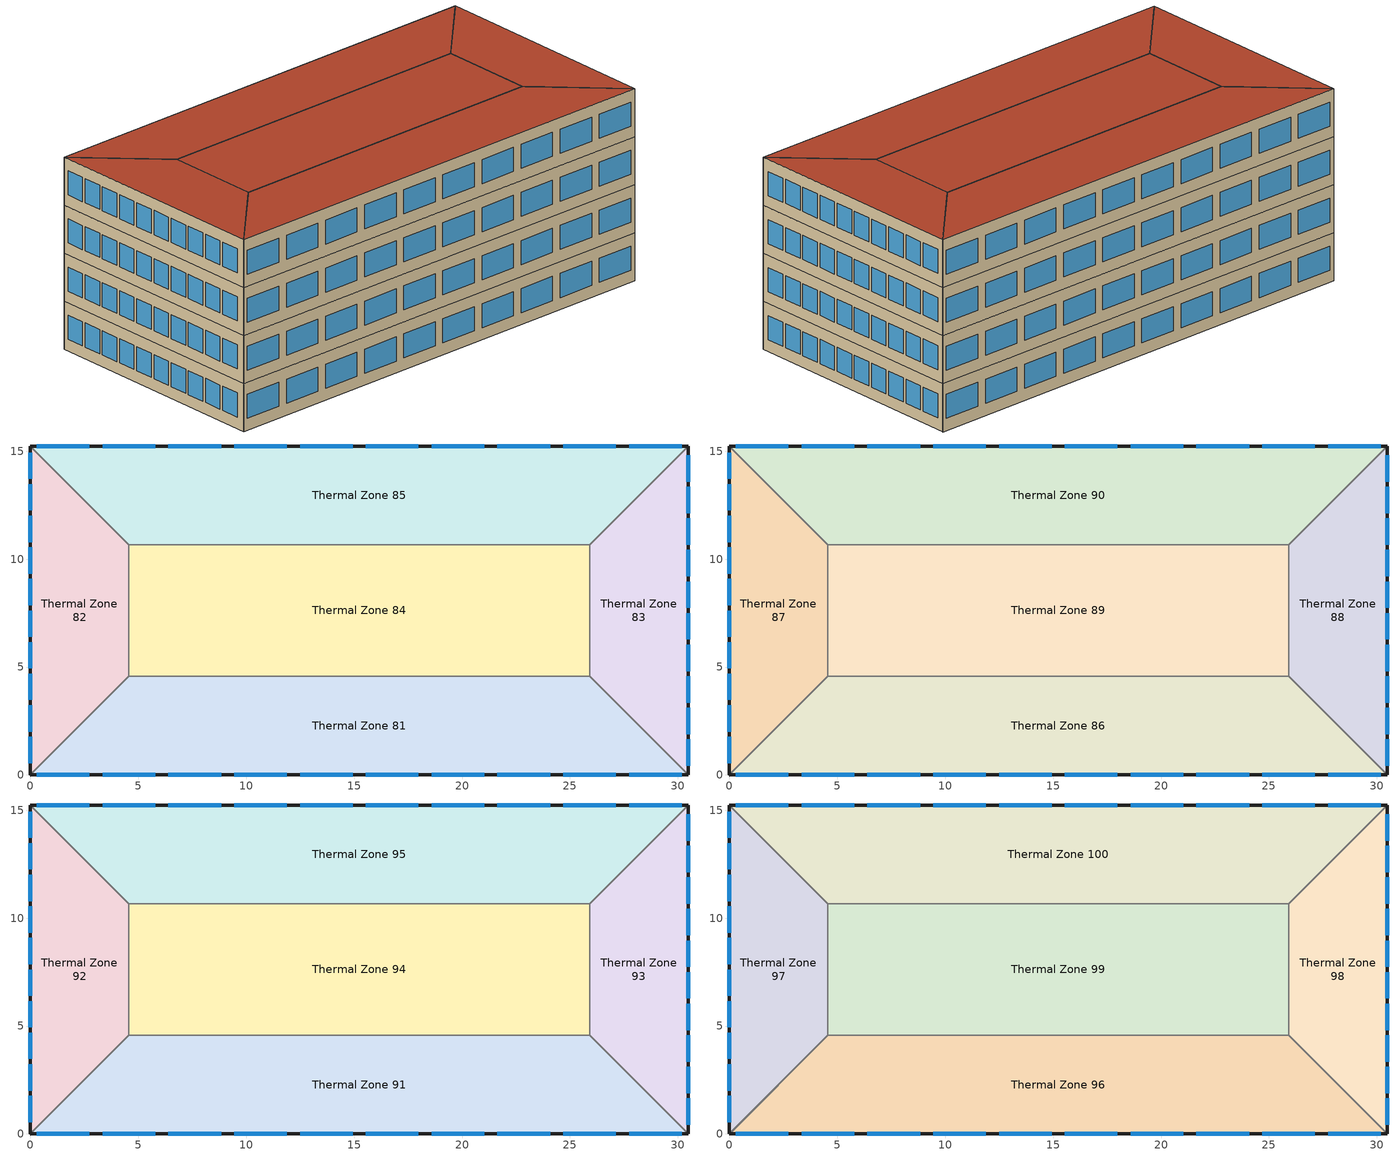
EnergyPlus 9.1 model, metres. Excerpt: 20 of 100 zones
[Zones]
Thermal Zone 81
 floor to Thermal Zone 76 (Interior Floor): 25.91,4.57 30.48,0 0,0 4.57,4.57 z48.77
 wall outside (ASHRAE 90.1-2010 ExtWall Mass ClimateZone 5): 0,0 30.48,0 z48.77:51.82
 wall to Thermal Zone 82 (Interior Wall): 4.57,4.57 0,0 z48.77:51.82
 wall to Thermal Zone 84 (Interior Wall): 25.91,4.57 4.57,4.57 z48.77:51.82
 wall to Thermal Zone 83 (Interior Wall): 30.48,0 25.91,4.57 z48.77:51.82
 window (ASHRAE 90.1-2010 ExtWindow Metal ClimateZone 4-6): 27.74,0 30.18,0 / 24.69,0 27.13,0 / 21.64,0 24.08,0 / 18.59,0 21.03,0 / 12.5,0 14.94,0 / 15.54,0 17.98,0 / 6.4,0 8.84,0 / 0.3,0 2.74,0 / 3.35,0 5.79,0 / 9.45,0 11.89,0 z49.53:51.05
Thermal Zone 82
 floor to Thermal Zone 77 (Interior Floor): 0,15.24 4.57,10.67 4.57,4.57 0,0 z48.77
 wall outside (ASHRAE 90.1-2010 ExtWall Mass ClimateZone 5): 0,15.24 0,0 z48.77:51.82
 wall to Thermal Zone 84 (Interior Wall): 4.57,4.57 4.57,10.67 z48.77:51.82
 wall to Thermal Zone 85 (Interior Wall): 4.57,10.67 0,15.24 z48.77:51.82
 window (ASHRAE 90.1-2010 ExtWindow Metal ClimateZone 4-6): 0,14.94 0,13.72 / 0,9.08 0,7.86 / 0,12.01 0,10.79 / 0,13.47 0,12.25 / 0,10.55 0,9.33 / 0,4.69 0,3.47 / 0,3.23 0,2.01 / 0,6.16 0,4.94 / 0,1.77 0,0.55 / 0,7.62 0,6.4 z49.53:51.05
Thermal Zone 83
 floor to Thermal Zone 78 (Interior Floor): 30.48,15.24 30.48,0 25.91,4.57 25.91,10.67 z48.77
 wall outside (ASHRAE 90.1-2010 ExtWall Mass ClimateZone 5): 30.48,0 30.48,15.24 z48.77:51.82
 wall to Thermal Zone 84 (Interior Wall): 25.91,10.67 25.91,4.57 z48.77:51.82
 wall to Thermal Zone 85 (Interior Wall): 30.48,15.24 25.91,10.67 z48.77:51.82
 window (ASHRAE 90.1-2010 ExtWindow Metal ClimateZone 4-6): 30.48,6.28 30.48,7.5 / 30.48,4.82 30.48,6.04 / 30.48,7.74 30.48,8.96 / 30.48,3.35 30.48,4.57 / 30.48,0.43 30.48,1.65 / 30.48,1.89 30.48,3.11 / 30.48,9.2 30.48,10.42 / 30.48,13.59 30.48,14.81 / 30.48,12.13 30.48,13.35 / 30.48,10.67 30.48,11.89 z49.53:51.05
Thermal Zone 84
 floor to Thermal Zone 79 (Interior Floor): 25.91,10.67 25.91,4.57 4.57,4.57 4.57,10.67 z48.77
 wall to Thermal Zone 85 (Interior Wall): 25.91,10.67 4.57,10.67 z48.77:51.82
Thermal Zone 85
 floor to Thermal Zone 80 (Interior Floor): 30.48,15.24 25.91,10.67 4.57,10.67 0,15.24 z48.77
 wall outside (ASHRAE 90.1-2010 ExtWall Mass ClimateZone 5): 30.48,15.24 0,15.24 z48.77:51.82
 window (ASHRAE 90.1-2010 ExtWindow Metal ClimateZone 4-6): 27.13,15.24 24.69,15.24 / 17.98,15.24 15.54,15.24 / 14.94,15.24 12.5,15.24 / 30.18,15.24 27.74,15.24 / 21.03,15.24 18.59,15.24 / 5.79,15.24 3.35,15.24 / 2.74,15.24 0.3,15.24 / 8.84,15.24 6.4,15.24 / 24.08,15.24 21.64,15.24 / 11.89,15.24 9.45,15.24 z49.53:51.05
Thermal Zone 86
 floor to Thermal Zone 81 (Interior Floor): 25.91,4.57 30.48,0 0,0 4.57,4.57 z51.82
 wall outside (ASHRAE 90.1-2010 ExtWall Mass ClimateZone 5): 0,0 30.48,0 z51.82:54.86
 wall to Thermal Zone 87 (Interior Wall): 4.57,4.57 0,0 z51.82:54.86
 wall to Thermal Zone 89 (Interior Wall): 25.91,4.57 4.57,4.57 z51.82:54.86
 wall to Thermal Zone 88 (Interior Wall): 30.48,0 25.91,4.57 z51.82:54.86
 window (ASHRAE 90.1-2010 ExtWindow Metal ClimateZone 4-6): 6.4,0 8.84,0 / 15.54,0 17.98,0 / 27.74,0 30.18,0 / 12.5,0 14.94,0 / 18.59,0 21.03,0 / 24.69,0 27.13,0 / 0.3,0 2.74,0 / 21.64,0 24.08,0 / 3.35,0 5.79,0 / 9.45,0 11.89,0 z52.58:54.1
Thermal Zone 87
 floor to Thermal Zone 82 (Interior Floor): 0,15.24 4.57,10.67 4.57,4.57 0,0 z51.82
 wall outside (ASHRAE 90.1-2010 ExtWall Mass ClimateZone 5): 0,15.24 0,0 z51.82:54.86
 wall to Thermal Zone 89 (Interior Wall): 4.57,4.57 4.57,10.67 z51.82:54.86
 wall to Thermal Zone 90 (Interior Wall): 4.57,10.67 0,15.24 z51.82:54.86
 window (ASHRAE 90.1-2010 ExtWindow Metal ClimateZone 4-6): 0,4.69 0,3.47 / 0,6.16 0,4.94 / 0,10.55 0,9.33 / 0,3.23 0,2.01 / 0,14.94 0,13.72 / 0,12.01 0,10.79 / 0,9.08 0,7.86 / 0,13.47 0,12.25 / 0,7.62 0,6.4 / 0,1.77 0,0.55 z52.58:54.1
Thermal Zone 88
 floor to Thermal Zone 83 (Interior Floor): 30.48,15.24 30.48,0 25.91,4.57 25.91,10.67 z51.82
 wall outside (ASHRAE 90.1-2010 ExtWall Mass ClimateZone 5): 30.48,0 30.48,15.24 z51.82:54.86
 wall to Thermal Zone 89 (Interior Wall): 25.91,10.67 25.91,4.57 z51.82:54.86
 wall to Thermal Zone 90 (Interior Wall): 30.48,15.24 25.91,10.67 z51.82:54.86
 window (ASHRAE 90.1-2010 ExtWindow Metal ClimateZone 4-6): 30.48,10.67 30.48,11.89 / 30.48,9.2 30.48,10.42 / 30.48,0.43 30.48,1.65 / 30.48,6.28 30.48,7.5 / 30.48,3.35 30.48,4.57 / 30.48,4.82 30.48,6.04 / 30.48,7.74 30.48,8.96 / 30.48,12.13 30.48,13.35 / 30.48,1.89 30.48,3.11 / 30.48,13.59 30.48,14.81 z52.58:54.1
Thermal Zone 89
 floor to Thermal Zone 84 (Interior Floor): 25.91,10.67 25.91,4.57 4.57,4.57 4.57,10.67 z51.82
 wall to Thermal Zone 90 (Interior Wall): 25.91,10.67 4.57,10.67 z51.82:54.86
Thermal Zone 90
 floor to Thermal Zone 85 (Interior Floor): 30.48,15.24 25.91,10.67 4.57,10.67 0,15.24 z51.82
 wall outside (ASHRAE 90.1-2010 ExtWall Mass ClimateZone 5): 30.48,15.24 0,15.24 z51.82:54.86
 window (ASHRAE 90.1-2010 ExtWindow Metal ClimateZone 4-6): 2.74,15.24 0.3,15.24 / 21.03,15.24 18.59,15.24 / 27.13,15.24 24.69,15.24 / 17.98,15.24 15.54,15.24 / 30.18,15.24 27.74,15.24 / 14.94,15.24 12.5,15.24 / 24.08,15.24 21.64,15.24 / 5.79,15.24 3.35,15.24 / 11.89,15.24 9.45,15.24 / 8.84,15.24 6.4,15.24 z52.58:54.1
Thermal Zone 91
 floor to Thermal Zone 86 (Interior Floor): 25.91,4.57 30.48,0 0,0 4.57,4.57 z54.86
 wall outside (ASHRAE 90.1-2010 ExtWall Mass ClimateZone 5): 0,0 30.48,0 z54.86:57.91
 wall to Thermal Zone 92 (Interior Wall): 4.57,4.57 0,0 z54.86:57.91
 wall to Thermal Zone 94 (Interior Wall): 25.91,4.57 4.57,4.57 z54.86:57.91
 wall to Thermal Zone 93 (Interior Wall): 30.48,0 25.91,4.57 z54.86:57.91
 window (ASHRAE 90.1-2010 ExtWindow Metal ClimateZone 4-6): 3.35,0 5.79,0 / 24.69,0 27.13,0 / 27.74,0 30.18,0 / 18.59,0 21.03,0 / 12.5,0 14.94,0 / 6.4,0 8.84,0 / 0.3,0 2.74,0 / 9.45,0 11.89,0 / 21.64,0 24.08,0 / 15.54,0 17.98,0 z55.63:57.15
Thermal Zone 92
 floor to Thermal Zone 87 (Interior Floor): 0,15.24 4.57,10.67 4.57,4.57 0,0 z54.86
 wall outside (ASHRAE 90.1-2010 ExtWall Mass ClimateZone 5): 0,15.24 0,0 z54.86:57.91
 wall to Thermal Zone 94 (Interior Wall): 4.57,4.57 4.57,10.67 z54.86:57.91
 wall to Thermal Zone 95 (Interior Wall): 4.57,10.67 0,15.24 z54.86:57.91
 window (ASHRAE 90.1-2010 ExtWindow Metal ClimateZone 4-6): 0,12.01 0,10.79 / 0,14.94 0,13.72 / 0,6.16 0,4.94 / 0,9.08 0,7.86 / 0,10.55 0,9.33 / 0,13.47 0,12.25 / 0,7.62 0,6.4 / 0,4.69 0,3.47 / 0,1.77 0,0.55 / 0,3.23 0,2.01 z55.63:57.15
Thermal Zone 93
 floor to Thermal Zone 88 (Interior Floor): 30.48,15.24 30.48,0 25.91,4.57 25.91,10.67 z54.86
 wall outside (ASHRAE 90.1-2010 ExtWall Mass ClimateZone 5): 30.48,0 30.48,15.24 z54.86:57.91
 wall to Thermal Zone 94 (Interior Wall): 25.91,10.67 25.91,4.57 z54.86:57.91
 wall to Thermal Zone 95 (Interior Wall): 30.48,15.24 25.91,10.67 z54.86:57.91
 window (ASHRAE 90.1-2010 ExtWindow Metal ClimateZone 4-6): 30.48,10.67 30.48,11.89 / 30.48,13.59 30.48,14.81 / 30.48,0.43 30.48,1.65 / 30.48,12.13 30.48,13.35 / 30.48,9.2 30.48,10.42 / 30.48,4.82 30.48,6.04 / 30.48,7.74 30.48,8.96 / 30.48,3.35 30.48,4.57 / 30.48,1.89 30.48,3.11 / 30.48,6.28 30.48,7.5 z55.63:57.15
Thermal Zone 94
 floor to Thermal Zone 89 (Interior Floor): 25.91,10.67 25.91,4.57 4.57,4.57 4.57,10.67 z54.86
 wall to Thermal Zone 95 (Interior Wall): 25.91,10.67 4.57,10.67 z54.86:57.91
Thermal Zone 95
 floor to Thermal Zone 90 (Interior Floor): 30.48,15.24 25.91,10.67 4.57,10.67 0,15.24 z54.86
 wall outside (ASHRAE 90.1-2010 ExtWall Mass ClimateZone 5): 30.48,15.24 0,15.24 z54.86:57.91
 window (ASHRAE 90.1-2010 ExtWindow Metal ClimateZone 4-6): 8.84,15.24 6.4,15.24 / 30.18,15.24 27.74,15.24 / 27.13,15.24 24.69,15.24 / 17.98,15.24 15.54,15.24 / 24.08,15.24 21.64,15.24 / 2.74,15.24 0.3,15.24 / 5.79,15.24 3.35,15.24 / 11.89,15.24 9.45,15.24 / 14.94,15.24 12.5,15.24 / 21.03,15.24 18.59,15.24 z55.63:57.15
Thermal Zone 100
 floor to Thermal Zone 95 (Interior Floor): 30.48,15.24 25.91,10.67 4.57,10.67 0,15.24 z57.91
 wall outside (ASHRAE 90.1-2010 ExtWall Mass ClimateZone 5): 30.48,15.24 0,15.24 z57.91:60.96
 wall to Thermal Zone 98 (Interior Wall): 25.91,10.67 30.48,15.24 z57.91:60.96
 wall to Thermal Zone 99 (Interior Wall): 4.57,10.67 25.91,10.67 z57.91:60.96
 wall to Thermal Zone 97 (Interior Wall): 0,15.24 4.57,10.67 z57.91:60.96
 window (ASHRAE 90.1-2010 ExtWindow Metal ClimateZone 4-6): 11.89,15.24 9.45,15.24 / 14.94,15.24 12.5,15.24 / 5.79,15.24 3.35,15.24 / 24.08,15.24 21.64,15.24 / 8.84,15.24 6.4,15.24 / 27.13,15.24 24.69,15.24 / 30.18,15.24 27.74,15.24 / 17.98,15.24 15.54,15.24 / 21.03,15.24 18.59,15.24 / 2.74,15.24 0.3,15.24 z58.67:60.2
 roof outside (ASHRAE 90.1-2010 ExtRoof IEAD ClimateZone 2-8): 25.91,10.67 30.48,15.24 0,15.24 4.57,10.67 z60.96
Thermal Zone 96
 floor to Thermal Zone 91 (Interior Floor): 25.91,4.57 30.48,0 0,0 4.57,4.57 z57.91
 wall outside (ASHRAE 90.1-2010 ExtWall Mass ClimateZone 5): 0,0 30.48,0 z57.91:60.96
 wall to Thermal Zone 97 (Interior Wall): 4.57,4.57 0,0 z57.91:60.96
 wall to Thermal Zone 99 (Interior Wall): 25.91,4.57 4.57,4.57 z57.91:60.96
 wall to Thermal Zone 98 (Interior Wall): 30.48,0 25.91,4.57 z57.91:60.96
 window (ASHRAE 90.1-2010 ExtWindow Metal ClimateZone 4-6): 27.74,0 30.18,0 / 18.59,0 21.03,0 / 0.3,0 2.74,0 / 9.45,0 11.89,0 / 21.64,0 24.08,0 / 6.4,0 8.84,0 / 12.5,0 14.94,0 / 24.69,0 27.13,0 / 15.54,0 17.98,0 / 3.35,0 5.79,0 z58.67:60.2
 roof outside (ASHRAE 90.1-2010 ExtRoof IEAD ClimateZone 2-8): 30.48,0 25.91,4.57 4.57,4.57 0,0 z60.96
Thermal Zone 97
 floor to Thermal Zone 92 (Interior Floor): 0,15.24 4.57,10.67 4.57,4.57 0,0 z57.91
 wall outside (ASHRAE 90.1-2010 ExtWall Mass ClimateZone 5): 0,15.24 0,0 z57.91:60.96
 wall to Thermal Zone 99 (Interior Wall): 4.57,4.57 4.57,10.67 z57.91:60.96
 window (ASHRAE 90.1-2010 ExtWindow Metal ClimateZone 4-6): 0,6.16 0,4.94 / 0,13.47 0,12.25 / 0,10.55 0,9.33 / 0,4.69 0,3.47 / 0,12.01 0,10.79 / 0,9.08 0,7.86 / 0,3.23 0,2.01 / 0,1.77 0,0.55 / 0,7.62 0,6.4 / 0,14.94 0,13.72 z58.67:60.2
 roof outside (ASHRAE 90.1-2010 ExtRoof IEAD ClimateZone 2-8): 0,0 4.57,4.57 4.57,10.67 0,15.24 z60.96
Thermal Zone 98
 floor to Thermal Zone 93 (Interior Floor): 30.48,15.24 30.48,0 25.91,4.57 25.91,10.67 z57.91
 wall outside (ASHRAE 90.1-2010 ExtWall Mass ClimateZone 5): 30.48,0 30.48,15.24 z57.91:60.96
 wall to Thermal Zone 99 (Interior Wall): 25.91,10.67 25.91,4.57 z57.91:60.96
 window (ASHRAE 90.1-2010 ExtWindow Metal ClimateZone 4-6): 30.48,10.67 30.48,11.89 / 30.48,4.82 30.48,6.04 / 30.48,7.74 30.48,8.96 / 30.48,12.13 30.48,13.35 / 30.48,9.2 30.48,10.42 / 30.48,6.28 30.48,7.5 / 30.48,0.43 30.48,1.65 / 30.48,1.89 30.48,3.11 / 30.48,13.59 30.48,14.81 / 30.48,3.35 30.48,4.57 z58.67:60.2
 roof outside (ASHRAE 90.1-2010 ExtRoof IEAD ClimateZone 2-8): 30.48,0 30.48,15.24 25.91,10.67 25.91,4.57 z60.96
Thermal Zone 99
 floor to Thermal Zone 94 (Interior Floor): 25.91,10.67 25.91,4.57 4.57,4.57 4.57,10.67 z57.91
 roof outside (ASHRAE 90.1-2010 ExtRoof IEAD ClimateZone 2-8): 25.91,4.57 25.91,10.67 4.57,10.67 4.57,4.57 z60.96
[Building]
Building 1: Solar Distribution=FullExteriorWithReflections
[Site:Location]
Chicago Ohare Intl Ap: Latitude {deg}=41.98; Longitude {deg}=-87.92; Time Zone {hr}=-6; Elevation {m}=201
[Material] Thermal Absorptance=0.9
Name | Roughness | Thickness {m} | Conductivity {W/m-K} | Density {kg/m3} | Specific Heat {J/kg-K} | Solar Absorptance | Visible Absorptance
1/2IN Gypsum | Smooth | 0.0127 | 0.16 | 784.9 | 830 | 0.4 | 0.4
1IN Stucco | Smooth | 0.0253 | 0.6918 | 1858 | 837 | 0.92 | 0.92
8IN CONCRETE HW RefBldg | Rough | 0.2032 | 1.311 | 2240 | 836.8 | 0.7 | 0.7
F16 Acoustic tile | MediumSmooth | 0.0191 | 0.06 | 368 | 590 | 0.3 | 0.3
G01a 19mm gypsum board | MediumSmooth | 0.019 | 0.16 | 800 | 1090 | 0.4 | 0.4
IEAD Roof Insulation R-19.72 IP | MediumRough | 0.170137 | 0.049 | 265 | 836.8 | 0.7 | 0.7
M11 100mm lightweight concrete | MediumRough | 0.1016 | 0.53 | 1280 | 840 | 0.5 | 0.5
Mass Wall Insulation R-8.72 IP | MediumRough | 0.075271 | 0.049 | 265 | 836.8 | 0.7 | 0.7
Metal Decking | MediumSmooth | 0.0015 | 45.006 | 7680 | 418.4 | 0.6 | 0.6
Roof Membrane | VeryRough | 0.0095 | 0.16 | 1121.29 | 1460 | 0.7 | 0.7
[Material:AirGap]
Name | Thermal Resistance {m2-K/W}
F04 Wall air space resistance | 0.15
F05 Ceiling air space resistance | 0.18
[WindowMaterial:SimpleGlazingSystem]
Fixed Window 3.12/0.40/0.31: U-Factor {W/m2-K}=3.12304; Solar Heat Gain Coefficient=0.4; Visible Transmittance=0.31
[Construction]
ASHRAE 90.1-2010 ExtRoof IEAD ClimateZone 2-8: Roof Membrane, IEAD Roof Insulation R-19.72 IP, Metal Decking
ASHRAE 90.1-2010 ExtWall Mass ClimateZone 5: 1IN Stucco, 8IN CONCRETE HW RefBldg, Mass Wall Insulation R-8.72 IP, 1/2IN Gypsum
ASHRAE 90.1-2010 ExtWindow Metal ClimateZone 4-6: Fixed Window 3.12/0.40/0.31
Interior Floor: F16 Acoustic tile, F05 Ceiling air space resistance, M11 100mm lightweight concrete
Interior Wall: G01a 19mm gypsum board, F04 Wall air space resistance, G01a 19mm gypsum board
[Zone]
Thermal Zone 100; Thermal Zone 81; Thermal Zone 82; Thermal Zone 83; Thermal Zone 84; Thermal Zone 85; Thermal Zone 86; Thermal Zone 87; Thermal Zone 88; Thermal Zone 89; Thermal Zone 90; Thermal Zone 91; Thermal Zone 92; Thermal Zone 93; Thermal Zone 94; Thermal Zone 95; Thermal Zone 96; Thermal Zone 97; Thermal Zone 98; Thermal Zone 99
